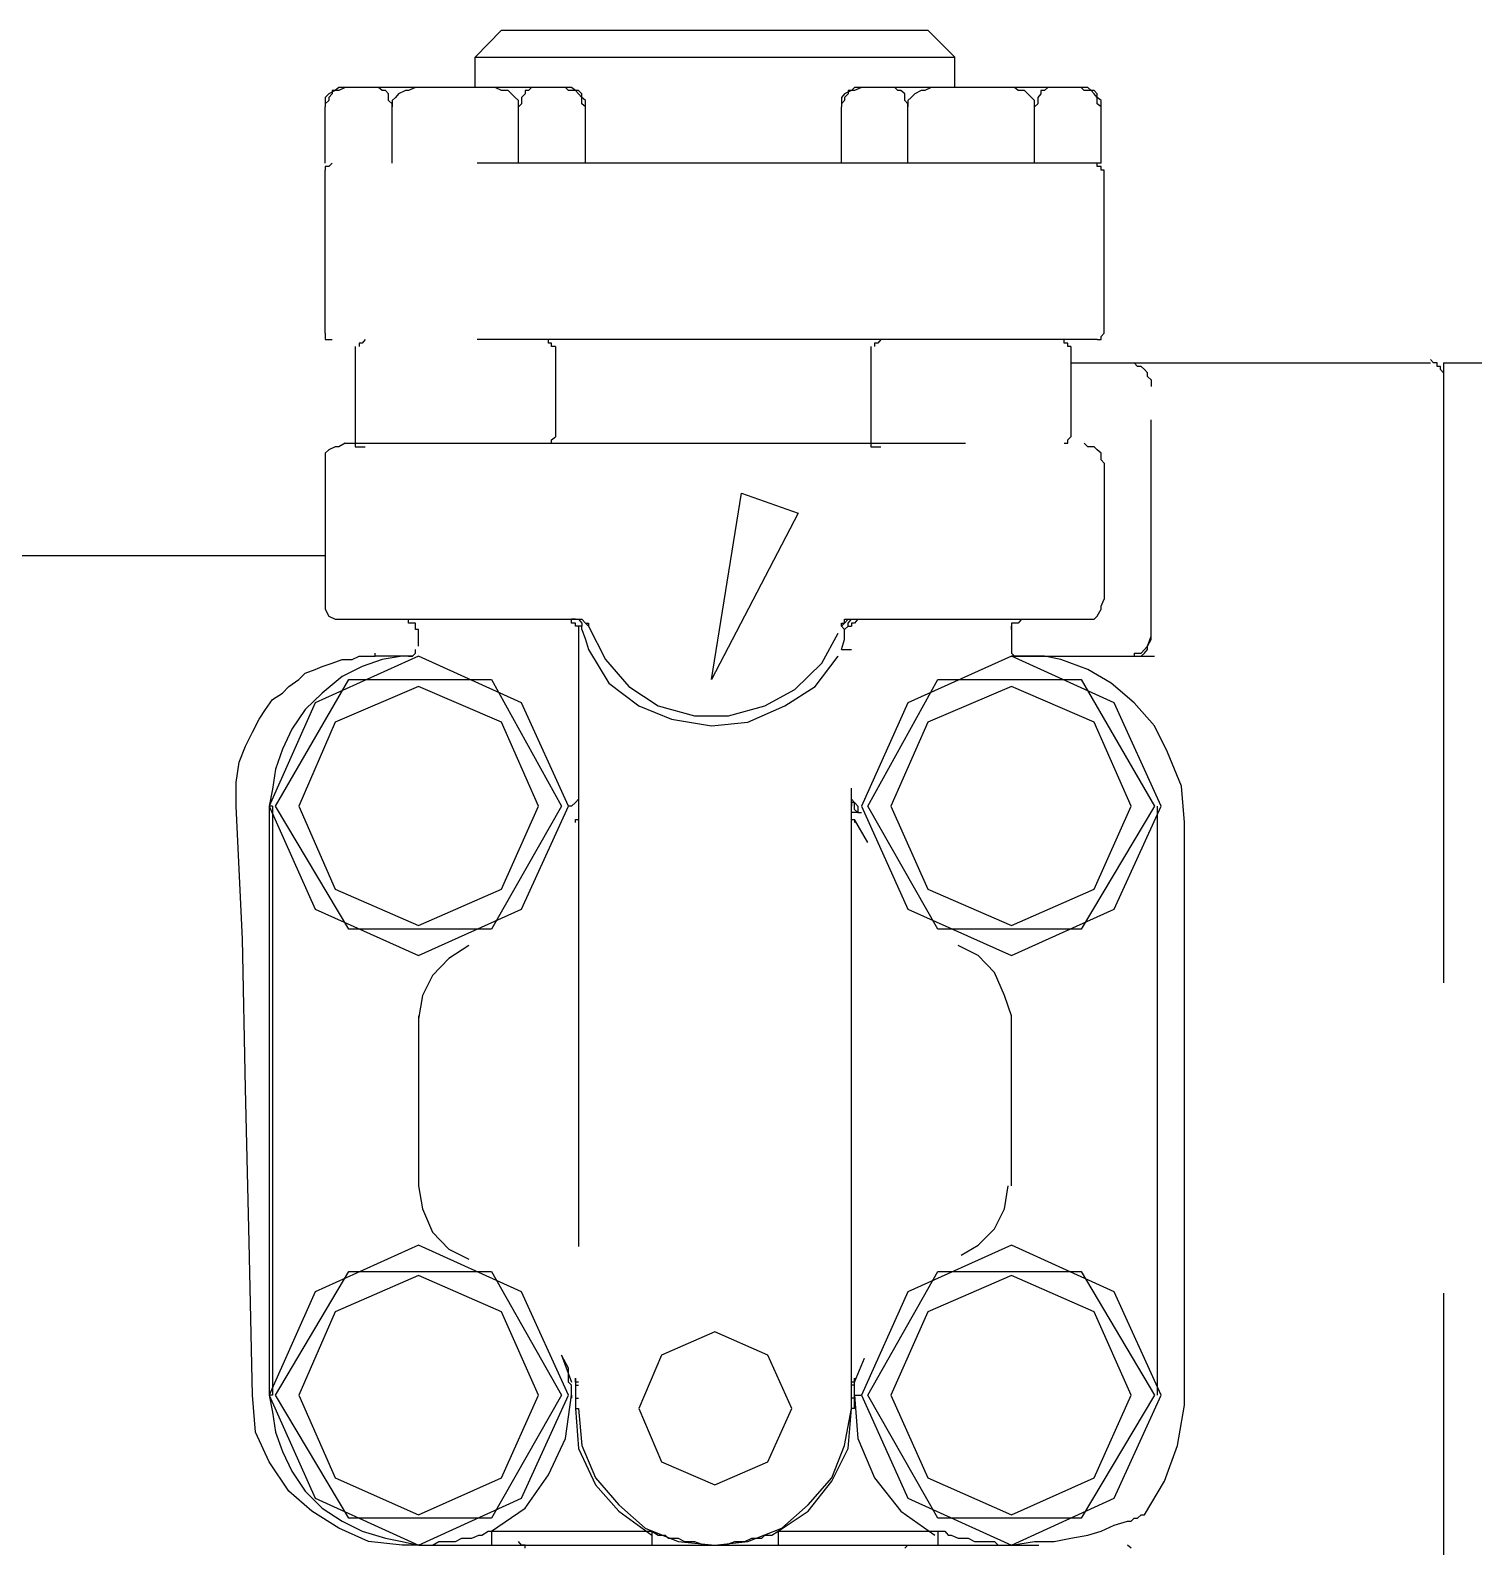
# Model space of a CAD drawing. Header units: inches. Extents: x -229 to 371, y -110 to 269.
# Drawn here: x 85.89 to 91.71, y 215.31 to 221.42 of the extents above; entities that cross this region are included whole.
import ezdxf

# ---------------------------------------------------------------- set-up
doc = ezdxf.new("R2010")
doc.units = ezdxf.units.IN
doc.header["$MEASUREMENT"] = 0
doc.linetypes.add('HIDDEN', pattern=[0.375, 0.25, -0.125])
doc.layers.get('0').update_dxf_attribs({"color": 10})

msp = doc.modelspace()

# ---------------------------------------------------------------- linework, layer by layer
at = {"color": 1, "linetype": 'HIDDEN', "ltscale": 10}
for p, q in [((87.68267, 221.31197), (87.78886, 221.42069)), ((87.78886, 221.42069), (89.5081, 221.42069)), ((89.61682, 221.31197), (89.5081, 221.42069)), ((87.68267, 221.19061), (87.68267, 221.31197)), ((87.68267, 221.31197), (89.61682, 221.31197)), ((89.61682, 221.19061), (89.61682, 221.31197)), ((87.09358, 221.16533), (87.07841, 221.15016)), ((87.07841, 221.15016), (87.07841, 221.12488)), ((87.11886, 221.17797), (87.09358, 221.16533)), ((87.10622, 221.16533), (87.09358, 221.15016)), ((87.09358, 221.15016), (87.09358, 221.15016)), ((87.09358, 221.15016), (87.09358, 221.13752)), ((87.11886, 221.17797), (87.10622, 221.17797)), ((87.10622, 221.17797), (87.10622, 221.16533)), ((87.13403, 221.19061), (87.11886, 221.17797)), ((87.13403, 221.17797), (87.11886, 221.17797)), ((87.15932, 221.19061), (87.13403, 221.17797)), ((87.14668, 221.19061), (87.13403, 221.19061)), ((87.15932, 221.19061), (87.14668, 221.19061)), ((87.17449, 221.19061), (87.15932, 221.19061)), ((88.04675, 221.19061), (87.15932, 221.19061)), ((87.18713, 221.19061), (87.17449, 221.19061)), ((87.21494, 221.19061), (87.18713, 221.19061)), ((87.22758, 221.19061), (87.21494, 221.19061)), ((87.24022, 221.19061), (87.22758, 221.19061)), ((87.25286, 221.19061), (87.24022, 221.19061)), ((87.26803, 221.19061), (87.25286, 221.19061)), ((87.28067, 221.19061), (87.26803, 221.19061)), ((87.29332, 221.19061), (87.28067, 221.19061)), ((87.30849, 221.17797), (87.29332, 221.19061)), ((87.32113, 221.17797), (87.30849, 221.17797)), ((87.33377, 221.16533), (87.32113, 221.17797)), ((87.33377, 221.15016), (87.33377, 221.16533)), ((87.33377, 221.13752), (87.33377, 221.15016)), ((87.36158, 221.15016), (87.34894, 221.13752)), ((87.37422, 221.16533), (87.36158, 221.15016)), ((87.40203, 221.17797), (87.37422, 221.16533)), ((87.41467, 221.17797), (87.40203, 221.17797)), ((87.44249, 221.19061), (87.41467, 221.17797)), ((87.4703, 221.19061), (87.44249, 221.19061)), ((87.51075, 221.19061), (87.4703, 221.19061)), ((87.53603, 221.19061), (87.51075, 221.19061)), ((87.57649, 221.19061), (87.53603, 221.19061)), ((87.61694, 221.19061), (87.57649, 221.19061)), ((87.64475, 221.19061), (87.61694, 221.19061)), ((87.68267, 221.19061), (87.64475, 221.19061)), ((87.71048, 221.19061), (87.68267, 221.19061)), ((87.73577, 221.19061), (87.71048, 221.19061)), ((87.76358, 221.19061), (87.73577, 221.19061)), ((87.78886, 221.17797), (87.76358, 221.19061)), ((87.81667, 221.17797), (87.78886, 221.17797)), ((87.82931, 221.16533), (87.81667, 221.17797)), ((87.84448, 221.15016), (87.82931, 221.16533)), ((87.85713, 221.13752), (87.84448, 221.15016)), ((87.88494, 221.16533), (87.86977, 221.15016)), ((87.86977, 221.15016), (87.86977, 221.13752)), ((87.89758, 221.17797), (87.88494, 221.17797)), ((87.88494, 221.17797), (87.88494, 221.16533)), ((87.91022, 221.19061), (87.89758, 221.17797)), ((87.92539, 221.19061), (87.91022, 221.19061)), ((87.93803, 221.19061), (87.92539, 221.19061)), ((87.95067, 221.19061), (87.93803, 221.19061)), ((87.96584, 221.19061), (87.95067, 221.19061)), ((87.99113, 221.19061), (87.96584, 221.19061)), ((88.0063, 221.19061), (87.99113, 221.19061)), ((88.01894, 221.19061), (88.0063, 221.19061)), ((88.03158, 221.19061), (88.01894, 221.19061)), ((88.04675, 221.19061), (88.03158, 221.19061)), ((88.05939, 221.17797), (88.04675, 221.19061)), ((88.04675, 221.19061), (88.04675, 221.19061)), ((88.05939, 221.19061), (88.04675, 221.19061)), ((88.07203, 221.19061), (88.05939, 221.19061)), ((88.0872, 221.17797), (88.05939, 221.17797)), ((88.0872, 221.17797), (88.07203, 221.19061)), ((88.09984, 221.16533), (88.0872, 221.17797)), ((88.09984, 221.17797), (88.0872, 221.17797)), ((88.11248, 221.16533), (88.09984, 221.17797)), ((88.11248, 221.15016), (88.09984, 221.16533)), ((88.11248, 221.15016), (88.11248, 221.16533)), ((88.12765, 221.13752), (88.11248, 221.15016)), ((88.11248, 221.12488), (88.11248, 221.15016)), ((89.17184, 221.16533), (89.1592, 221.15016)), ((89.1592, 221.15016), (89.1592, 221.12488)), ((89.19965, 221.17797), (89.17184, 221.16533)), ((89.18701, 221.16533), (89.17184, 221.15016)), ((89.17184, 221.15016), (89.17184, 221.13752)), ((89.17184, 221.15016), (89.17184, 221.15016)), ((89.19965, 221.17797), (89.18701, 221.17797)), ((89.18701, 221.17797), (89.18701, 221.16533)), ((89.21229, 221.19061), (89.19965, 221.17797)), ((89.21229, 221.17797), (89.19965, 221.17797)), ((89.2401, 221.19061), (89.21229, 221.17797)), ((89.22493, 221.19061), (89.21229, 221.19061)), ((89.2401, 221.19061), (89.22493, 221.19061)), ((89.25274, 221.19061), (89.2401, 221.19061)), ((90.12501, 221.19061), (89.2401, 221.19061)), ((89.26539, 221.19061), (89.25274, 221.19061)), ((89.2932, 221.19061), (89.26539, 221.19061)), ((89.30584, 221.19061), (89.2932, 221.19061)), ((89.31848, 221.19061), (89.30584, 221.19061)), ((89.33365, 221.19061), (89.31848, 221.19061)), ((89.34629, 221.19061), (89.33365, 221.19061)), ((89.35893, 221.19061), (89.34629, 221.19061)), ((89.3741, 221.19061), (89.35893, 221.19061)), ((89.38674, 221.17797), (89.3741, 221.19061)), ((89.39938, 221.17797), (89.38674, 221.17797)), ((89.41455, 221.16533), (89.39938, 221.17797)), ((89.41455, 221.15016), (89.41455, 221.16533)), ((89.41455, 221.13752), (89.41455, 221.15016)), ((89.43984, 221.15016), (89.4272, 221.13752)), ((89.45501, 221.16533), (89.43984, 221.15016)), ((89.48029, 221.17797), (89.45501, 221.16533)), ((89.49546, 221.17797), (89.48029, 221.17797)), ((89.52074, 221.19061), (89.49546, 221.17797)), ((89.54855, 221.19061), (89.52074, 221.19061)), ((89.58901, 221.19061), (89.54855, 221.19061)), ((89.61682, 221.19061), (89.58901, 221.19061)), ((89.65727, 221.19061), (89.61682, 221.19061)), ((89.6952, 221.19061), (89.65727, 221.19061)), ((89.72301, 221.19061), (89.6952, 221.19061)), ((89.76346, 221.19061), (89.72301, 221.19061)), ((89.79127, 221.19061), (89.76346, 221.19061)), ((89.83172, 221.19061), (89.79127, 221.19061)), ((89.85701, 221.19061), (89.83172, 221.19061)), ((89.87218, 221.17797), (89.85701, 221.19061)), ((89.89746, 221.17797), (89.87218, 221.17797)), ((89.9101, 221.16533), (89.89746, 221.17797)), ((89.92527, 221.15016), (89.9101, 221.16533)), ((89.93791, 221.13752), (89.92527, 221.15016)), ((89.96319, 221.16533), (89.95055, 221.15016)), ((89.95055, 221.15016), (89.95055, 221.13752)), ((89.97836, 221.17797), (89.96319, 221.17797)), ((89.96319, 221.17797), (89.96319, 221.16533)), ((89.99101, 221.19061), (89.97836, 221.17797)), ((90.00365, 221.19061), (89.99101, 221.19061)), ((90.01629, 221.19061), (90.00365, 221.19061)), ((90.03146, 221.19061), (90.01629, 221.19061)), ((90.0441, 221.19061), (90.03146, 221.19061)), ((90.07191, 221.19061), (90.0441, 221.19061)), ((90.08455, 221.19061), (90.07191, 221.19061)), ((90.09719, 221.19061), (90.08455, 221.19061)), ((90.11236, 221.19061), (90.09719, 221.19061)), ((90.12501, 221.19061), (90.11236, 221.19061)), ((90.13765, 221.17797), (90.12501, 221.19061)), ((90.12501, 221.19061), (90.12501, 221.19061)), ((90.15282, 221.19061), (90.12501, 221.19061)), ((90.16546, 221.17797), (90.13765, 221.17797)), ((90.16546, 221.17797), (90.15282, 221.19061)), ((90.15282, 221.19061), (90.15282, 221.19061)), ((90.1781, 221.16533), (90.16546, 221.17797)), ((90.1781, 221.17797), (90.16546, 221.17797)), ((90.19074, 221.16533), (90.1781, 221.17797)), ((90.19074, 221.15016), (90.1781, 221.16533)), ((90.19074, 221.15016), (90.19074, 221.16533)), ((90.20591, 221.13752), (90.19074, 221.15016)), ((90.19074, 221.12488), (90.19074, 221.15016)), ((87.09358, 221.13752), (87.07841, 221.12488)), ((87.07841, 221.12488), (87.07841, 221.11223)), ((87.07841, 221.12488), (87.07841, 221.11223)), ((87.07841, 220.88469), (87.07841, 221.11223)), ((87.07841, 221.11223), (87.07841, 221.11223)), ((87.09358, 221.13752), (87.09358, 221.13752)), ((87.34894, 221.12488), (87.33377, 221.13752)), ((87.34894, 221.13752), (87.34894, 221.12488)), ((87.34894, 221.12488), (87.34894, 221.11223)), ((87.34894, 221.11223), (87.34894, 221.12488)), ((87.34894, 220.88469), (87.34894, 221.11223)), ((87.85713, 221.12488), (87.85713, 221.13752)), ((87.86977, 221.12488), (87.85713, 221.11223)), ((87.85713, 221.11223), (87.85713, 221.12488)), ((87.85713, 220.88469), (87.85713, 221.11223)), ((87.86977, 221.13752), (87.86977, 221.12488)), ((88.12765, 221.11223), (88.11248, 221.12488)), ((88.12765, 221.12488), (88.12765, 221.13752)), ((88.12765, 221.11223), (88.12765, 221.12488)), ((88.12765, 220.88469), (88.12765, 221.11223)), ((89.17184, 221.13752), (89.1592, 221.12488)), ((89.1592, 221.12488), (89.1592, 221.11223)), ((89.1592, 221.12488), (89.1592, 221.11223)), ((89.1592, 220.88469), (89.1592, 221.11223)), ((89.1592, 221.11223), (89.1592, 221.11223)), ((89.4272, 221.12488), (89.41455, 221.13752)), ((89.4272, 221.13752), (89.4272, 221.12488)), ((89.4272, 221.12488), (89.4272, 221.11223)), ((89.4272, 221.11223), (89.4272, 221.12488)), ((89.4272, 220.88469), (89.4272, 221.11223)), ((89.93791, 221.12488), (89.93791, 221.13752)), ((89.95055, 221.12488), (89.93791, 221.11223)), ((89.93791, 221.11223), (89.93791, 221.12488)), ((89.93791, 220.88469), (89.93791, 221.11223)), ((89.95055, 221.13752), (89.95055, 221.12488)), ((90.20591, 221.11223), (90.19074, 221.12488)), ((90.20591, 221.12488), (90.20591, 221.13752)), ((90.20591, 221.11223), (90.20591, 221.12488)), ((90.20591, 220.88469), (90.20591, 221.11223)), ((90.19074, 220.88469), (87.07841, 220.88469)), ((87.09358, 220.87205), (87.07841, 220.87205)), ((87.07841, 220.87205), (87.07841, 220.87205)), ((87.07841, 220.87205), (87.07841, 220.85688)), ((87.07841, 220.19952), (87.07841, 220.85688)), ((87.07841, 220.85688), (87.07841, 220.85688)), ((87.07841, 220.85688), (87.07841, 220.85688)), ((87.10622, 220.88469), (87.09358, 220.87205)), ((87.09358, 220.87205), (87.09358, 220.87205)), ((90.19074, 220.87205), (90.19074, 220.88469)), ((90.19074, 220.88469), (90.19074, 220.88469)), ((90.20591, 220.88469), (90.19074, 220.88469)), ((90.20591, 220.87205), (90.19074, 220.87205)), ((90.20591, 220.85688), (90.20591, 220.87205)), ((90.20591, 220.87205), (90.20591, 220.87205)), ((90.20591, 220.87205), (90.20591, 220.87205)), ((90.21855, 220.85688), (90.20591, 220.85688)), ((90.21855, 220.19952), (90.21855, 220.85688)), ((87.07841, 220.19952), (87.07841, 220.18688)), ((87.07841, 220.18688), (87.07841, 220.18688)), ((87.07841, 220.18688), (87.07841, 220.17424)), ((87.07841, 220.17424), (87.09358, 220.17424)), ((87.09358, 220.17424), (87.09358, 220.17424)), ((87.09358, 220.17424), (87.10622, 220.17424)), ((90.19074, 220.17424), (87.10622, 220.17424)), ((87.10622, 220.17424), (87.10622, 220.17424)), ((87.24022, 220.17424), (87.22758, 220.15907)), ((87.97848, 220.15907), (87.97848, 220.17424)), ((87.97848, 220.17424), (87.97848, 220.17424)), ((89.31848, 220.17424), (89.30584, 220.15907)), ((90.05674, 220.15907), (90.05674, 220.17424)), ((90.05674, 220.17424), (90.05674, 220.17424)), ((90.19074, 220.17424), (90.19074, 220.17424)), ((90.19074, 220.17424), (90.20591, 220.17424)), ((90.20591, 220.18688), (90.21855, 220.19952)), ((90.20591, 220.17424), (90.20591, 220.18688)), ((90.20591, 220.18688), (90.20591, 220.18688)), ((90.20591, 220.17424), (90.20591, 220.17424)), ((90.21855, 220.19952), (90.21855, 220.19952)), ((87.19977, 220.14643), (87.19977, 219.78235)), ((87.22758, 220.15907), (87.21494, 220.15907)), ((87.21494, 220.15907), (87.21494, 220.15907)), ((87.21494, 220.15907), (87.21494, 220.14643)), ((87.21494, 220.14643), (87.21494, 220.14643)), ((87.21494, 220.14643), (87.21494, 220.14643)), ((87.22758, 220.15907), (87.22758, 220.15907)), ((87.99113, 220.15907), (87.97848, 220.15907)), ((87.99113, 220.14643), (87.99113, 220.15907)), ((87.99113, 220.15907), (87.99113, 220.15907)), ((87.99113, 220.15907), (87.99113, 220.15907)), ((88.0063, 220.14643), (87.99113, 220.14643)), ((88.0063, 220.14643), (88.0063, 219.78235)), ((89.27803, 220.14643), (89.27803, 219.78235)), ((89.30584, 220.15907), (89.2932, 220.15907)), ((89.2932, 220.15907), (89.2932, 220.15907)), ((89.2932, 220.15907), (89.2932, 220.14643)), ((89.2932, 220.14643), (89.2932, 220.14643)), ((89.2932, 220.14643), (89.2932, 220.14643)), ((89.30584, 220.15907), (89.30584, 220.15907)), ((90.07191, 220.15907), (90.05674, 220.15907)), ((90.07191, 220.14643), (90.07191, 220.15907)), ((90.07191, 220.15907), (90.07191, 220.15907)), ((90.07191, 220.15907), (90.07191, 220.15907)), ((90.08455, 220.14643), (90.07191, 220.14643)), ((90.08455, 220.14643), (90.08455, 219.78235)), ((90.08455, 220.08069), (91.53326, 220.08069)), ((90.35255, 220.06552), (90.33991, 220.08069)), ((90.33991, 220.08069), (90.33991, 220.08069)), ((90.36772, 220.06552), (90.35255, 220.06552)), ((90.38036, 220.05288), (90.36772, 220.06552)), ((90.393, 220.04024), (90.38036, 220.05288)), ((90.393, 220.02507), (90.393, 220.04024)), ((91.54591, 220.08069), (91.53326, 220.09333)), ((91.53326, 220.09333), (91.53326, 220.09333)), ((91.56108, 220.08069), (91.54591, 220.08069)), ((91.56108, 220.06552), (91.56108, 220.08069)), ((91.57372, 220.06552), (91.56108, 220.06552)), ((91.57372, 220.05288), (91.57372, 220.06552)), ((91.58636, 220.04024), (91.57372, 220.05288)), ((91.58636, 220.08069), (91.58636, 205.13342)), ((91.58636, 220.08069), (92.70134, 220.08069)), ((90.40817, 220.01243), (90.393, 220.02507)), ((90.40817, 220.01243), (90.40817, 219.98462)), ((90.40817, 219.98462), (90.40817, 219.98462)), ((90.40817, 219.98462), (90.40817, 219.98462)), ((90.40817, 218.96571), (90.40817, 219.85062)), ((87.11886, 219.7419), (87.09358, 219.72926)), ((87.13403, 219.7419), (87.11886, 219.7419)), ((87.15932, 219.75707), (87.13403, 219.7419)), ((87.15932, 219.75707), (90.13765, 219.75707)), ((87.19977, 219.78235), (87.19977, 219.76971)), ((87.19977, 219.76971), (87.19977, 219.75707)), ((87.19977, 219.75707), (87.19977, 219.7419)), ((87.19977, 219.7419), (87.21494, 219.7419)), ((87.21494, 219.7419), (87.22758, 219.7419)), ((87.22758, 219.7419), (87.24022, 219.7419)), ((87.24022, 219.7419), (87.24022, 219.7419)), ((87.97848, 219.75707), (87.97848, 219.75707)), ((87.97848, 219.75707), (87.99113, 219.75707)), ((87.99113, 219.76971), (88.0063, 219.78235)), ((87.99113, 219.75707), (87.99113, 219.76971)), ((87.99113, 219.76971), (87.99113, 219.76971)), ((87.99113, 219.75707), (87.99113, 219.75707)), ((88.0063, 219.78235), (88.0063, 219.78235)), ((89.27803, 219.78235), (89.27803, 219.76971)), ((89.27803, 219.76971), (89.27803, 219.75707)), ((89.27803, 219.75707), (89.27803, 219.7419)), ((89.27803, 219.7419), (89.2932, 219.7419)), ((89.2932, 219.7419), (89.30584, 219.7419)), ((89.30584, 219.7419), (89.31848, 219.7419)), ((89.31848, 219.7419), (89.31848, 219.7419)), ((90.05674, 219.75707), (90.05674, 219.75707)), ((90.05674, 219.75707), (90.07191, 219.75707)), ((90.07191, 219.76971), (90.08455, 219.78235)), ((90.07191, 219.75707), (90.07191, 219.76971)), ((90.07191, 219.76971), (90.07191, 219.76971)), ((90.07191, 219.75707), (90.07191, 219.75707)), ((90.08455, 219.78235), (90.08455, 219.78235)), ((90.15282, 219.7419), (90.13765, 219.75707)), ((90.13765, 219.75707), (90.13765, 219.75707)), ((90.1781, 219.7419), (90.15282, 219.7419)), ((90.19074, 219.72926), (90.1781, 219.7419)), ((87.09358, 219.72926), (87.07841, 219.71662)), ((87.07841, 219.71662), (87.07841, 219.68881)), ((87.07841, 219.68881), (87.07841, 219.67616)), ((87.07841, 219.67616), (87.07841, 219.12752)), ((87.07841, 219.67616), (87.07841, 219.67616)), ((90.20591, 219.71662), (90.19074, 219.72926)), ((90.20591, 219.68881), (90.20591, 219.71662)), ((90.21855, 219.67616), (90.20591, 219.68881)), ((90.21855, 219.67616), (90.21855, 219.12752)), ((88.63584, 218.8039), (88.7572, 219.55481)), ((88.7572, 219.55481), (88.98474, 219.4739)), ((88.98474, 219.4739), (88.63584, 218.8039)), ((87.07841, 219.30198), (85.76623, 219.30198)), ((87.07841, 219.12752), (87.07841, 219.09971)), ((90.20591, 219.09971), (90.21855, 219.12752)), ((90.21855, 219.12752), (90.21855, 219.12752)), ((87.07841, 219.09971), (87.07841, 219.08707)), ((87.07841, 219.08707), (87.09358, 219.05926)), ((90.19074, 219.05926), (90.20591, 219.08707)), ((90.20591, 219.08707), (90.20591, 219.09971)), ((87.09358, 219.05926), (87.11886, 219.04662)), ((87.11886, 219.04662), (87.13403, 219.04662)), ((87.13403, 219.04662), (87.15932, 219.04662)), ((87.15932, 219.04662), (88.09984, 219.04662)), ((87.15932, 219.04662), (87.15932, 219.04662)), ((87.41467, 219.03145), (87.41467, 219.04662)), ((87.41467, 219.04662), (87.41467, 219.04662)), ((87.42984, 219.03145), (87.41467, 219.03145)), ((87.44249, 219.03145), (87.42984, 219.03145)), ((87.44249, 219.01881), (87.44249, 219.03145)), ((87.44249, 219.00617), (87.44249, 219.01881)), ((87.45513, 219.00617), (87.44249, 219.00617)), ((87.45513, 218.9379), (87.45513, 219.00617)), ((88.07203, 219.04662), (88.0872, 219.04662)), ((88.0872, 219.04662), (88.07203, 219.04662)), ((88.07203, 219.03145), (88.07203, 219.04662)), ((88.07203, 219.04662), (88.07203, 219.04662)), ((88.0872, 219.03145), (88.07203, 219.03145)), ((88.0872, 219.04662), (88.0872, 219.04662)), ((88.0872, 219.04662), (88.0872, 219.04662)), ((88.0872, 219.04662), (88.09984, 219.04662)), ((88.0872, 219.04662), (88.0872, 219.04662)), ((88.0872, 219.04662), (88.0872, 219.04662)), ((88.0872, 219.04662), (88.09984, 219.04662)), ((88.0872, 219.01881), (88.0872, 219.03145)), ((88.0872, 219.03145), (88.0872, 219.03145)), ((88.0872, 219.03145), (88.0872, 219.03145)), ((88.09984, 219.01881), (88.0872, 219.01881)), ((88.09984, 219.04662), (88.09984, 219.04662)), ((88.09984, 219.04662), (88.11248, 219.04662)), ((88.09984, 219.04662), (88.11248, 219.04662)), ((88.09984, 219.04662), (88.11248, 219.03145)), ((88.09984, 219.01881), (88.09984, 219.01881)), ((88.09984, 219.01881), (88.09984, 215.86602)), ((88.11248, 219.01881), (88.09984, 219.01881)), ((88.11248, 219.01881), (88.09984, 219.01881)), ((88.09984, 219.01881), (88.09984, 219.01881)), ((88.11248, 219.04662), (88.12765, 219.03145)), ((88.11248, 219.04662), (88.11248, 219.04662)), ((88.11248, 219.04662), (88.12765, 219.03145)), ((88.11248, 219.03145), (88.11248, 219.01881)), ((88.11248, 219.01881), (88.11248, 219.01881)), ((88.11248, 219.00617), (88.11248, 219.01881)), ((88.11248, 219.00617), (88.11248, 219.01881)), ((88.11248, 219.00617), (88.12765, 218.96571)), ((88.12765, 219.03145), (88.14029, 219.03145)), ((88.12765, 219.03145), (88.12765, 219.03145)), ((88.12765, 219.03145), (88.14029, 219.01881)), ((88.14029, 219.03145), (88.14029, 219.01881)), ((88.14029, 219.01881), (88.20856, 218.88481)), ((88.14029, 219.01881), (88.20856, 218.88481)), ((89.1592, 219.01881), (89.1592, 219.03145)), ((89.1592, 219.03145), (89.17184, 219.03145)), ((89.1592, 219.01881), (89.17184, 219.03145)), ((89.17184, 219.00617), (89.1592, 219.01881)), ((89.1592, 219.01881), (89.1592, 219.01881)), ((89.17184, 219.03145), (89.18701, 219.04662)), ((89.17184, 219.03145), (89.17184, 219.04662)), ((89.17184, 219.04662), (89.18701, 219.04662)), ((89.17184, 219.03145), (89.17184, 219.03145)), ((89.17184, 219.00617), (89.18701, 219.01881)), ((89.17184, 219.00617), (89.18701, 219.01881)), ((89.17184, 218.96571), (89.17184, 219.00617)), ((89.18701, 219.04662), (89.19965, 219.04662)), ((89.18701, 219.04662), (89.19965, 219.04662)), ((89.18701, 219.03145), (89.19965, 219.04662)), ((89.18701, 219.01881), (89.18701, 219.03145)), ((89.18701, 219.01881), (89.19965, 219.01881)), ((89.19965, 219.04662), (89.21229, 219.04662)), ((89.19965, 219.04662), (89.19965, 219.04662)), ((89.19965, 219.04662), (89.21229, 219.04662)), ((89.19965, 219.04662), (90.13765, 219.04662)), ((89.21229, 219.03145), (89.19965, 219.03145)), ((89.19965, 219.03145), (89.19965, 219.03145)), ((89.19965, 219.03145), (89.19965, 219.01881)), ((89.19965, 215.86602), (89.19965, 219.01881)), ((89.19965, 219.01881), (89.19965, 219.01881)), ((89.19965, 219.01881), (89.19965, 219.01881)), ((89.19965, 219.01881), (89.19965, 219.01881)), ((89.21229, 219.04662), (89.21229, 219.04662)), ((89.21229, 219.04662), (89.22493, 219.04662)), ((89.21229, 219.04662), (89.21229, 219.04662)), ((89.21229, 219.04662), (89.21229, 219.04662)), ((89.21229, 219.04662), (89.22493, 219.04662)), ((89.21229, 219.04662), (89.21229, 219.04662)), ((89.22493, 219.04662), (89.21229, 219.03145)), ((89.21229, 219.03145), (89.21229, 219.03145)), ((89.85701, 219.03145), (89.84436, 219.03145)), ((89.84436, 219.03145), (89.84436, 219.01881)), ((89.84436, 219.00617), (89.84436, 219.01881)), ((89.84436, 219.01881), (89.84436, 219.00617)), ((89.84436, 219.00617), (89.84436, 218.9379)), ((89.84436, 219.00617), (89.84436, 219.00617)), ((89.84436, 219.00617), (89.84436, 219.00617)), ((89.87218, 219.03145), (89.85701, 219.03145)), ((89.88482, 219.04662), (89.87218, 219.03145)), ((90.13765, 219.04662), (90.15282, 219.04662)), ((90.15282, 219.04662), (90.1781, 219.04662)), ((90.1781, 219.04662), (90.19074, 219.05926)), ((88.12765, 218.96571), (88.14029, 218.92526)), ((89.08082, 218.86964), (89.14656, 218.991)), ((89.08082, 218.86964), (89.14656, 218.991)), ((89.14656, 218.991), (89.14656, 218.991)), ((89.14656, 218.991), (89.14656, 218.991)), ((89.1592, 218.92526), (89.17184, 218.96571)), ((89.84436, 218.9379), (89.84436, 218.92526)), ((90.36772, 218.91009), (90.393, 218.9379)), ((90.393, 218.9379), (90.40817, 218.97835)), ((90.393, 218.9379), (90.40817, 218.96571)), ((90.393, 218.92526), (90.393, 218.9379)), ((90.40817, 218.96571), (90.40817, 218.96571)), ((87.45513, 218.89745), (87.03796, 218.71036)), ((87.10622, 218.86964), (87.14668, 218.88481)), ((87.14668, 218.88481), (87.18713, 218.88481)), ((87.18713, 218.88481), (87.21494, 218.89745)), ((87.21494, 218.89745), (87.25286, 218.89745)), ((87.30849, 218.88481), (87.22758, 218.857)), ((87.25286, 218.89745), (87.28067, 218.89745)), ((87.28067, 218.89745), (87.28067, 218.91009)), ((87.42984, 218.89745), (87.28067, 218.89745)), ((87.38939, 218.89745), (87.30849, 218.88481)), ((87.42984, 218.89745), (87.38939, 218.89745)), ((87.41467, 218.89745), (87.41467, 218.89745)), ((87.41467, 218.89745), (87.42984, 218.89745)), ((87.42984, 218.89745), (87.44249, 218.91009)), ((87.44249, 218.91009), (87.44249, 218.92526)), ((87.44249, 218.92526), (87.44249, 218.92526)), ((87.44249, 218.91009), (87.44249, 218.91009)), ((87.86977, 218.71036), (87.45513, 218.89745)), ((88.14029, 218.92526), (88.2212, 218.78873)), ((88.20856, 218.88481), (88.30211, 218.77609)), ((88.20856, 218.88481), (88.30211, 218.77609)), ((89.05301, 218.77609), (89.14656, 218.89745)), ((89.14656, 218.89745), (89.14656, 218.89745)), ((89.1592, 218.92526), (89.19965, 218.92526)), ((89.84436, 218.89745), (89.4272, 218.71036)), ((89.84436, 218.92526), (89.84436, 218.91009)), ((89.84436, 218.91009), (89.85701, 218.89745)), ((89.84436, 218.89745), (90.42082, 218.89745)), ((90.259, 218.71036), (89.84436, 218.89745)), ((89.9101, 218.89745), (89.84436, 218.89745)), ((89.85701, 218.89745), (89.85701, 218.89745)), ((89.85701, 218.89745), (89.87218, 218.89745)), ((89.87218, 218.89745), (89.87218, 218.89745)), ((89.97836, 218.89745), (89.9101, 218.89745)), ((90.0441, 218.88481), (89.97836, 218.89745)), ((90.15282, 218.84435), (90.0441, 218.88481)), ((90.33991, 218.91009), (90.33991, 218.89745)), ((90.33991, 218.91009), (90.36772, 218.91009)), ((90.33991, 218.89745), (90.35255, 218.89745)), ((90.35255, 218.89745), (90.36772, 218.89745)), ((90.36772, 218.89745), (90.38036, 218.91009)), ((90.38036, 218.91009), (90.393, 218.92526)), ((86.97222, 218.8039), (86.99751, 218.82919)), ((86.99751, 218.82919), (87.03796, 218.84435)), ((87.03796, 218.84435), (87.06577, 218.857)), ((87.06577, 218.857), (87.10622, 218.86964)), ((87.14668, 218.81654), (87.06577, 218.74828)), ((87.22758, 218.857), (87.14668, 218.81654)), ((88.9721, 218.76345), (89.08082, 218.86964)), ((88.9721, 218.76345), (89.08082, 218.86964)), ((90.15282, 218.84435), (90.15282, 218.84435)), ((90.24636, 218.78873), (90.15282, 218.84435)), ((86.87868, 218.29319), (87.17449, 218.8039)), ((86.90649, 218.74828), (86.93177, 218.77609)), ((86.93177, 218.77609), (86.97222, 218.8039)), ((87.45513, 218.77609), (87.11886, 218.63198)), ((87.17449, 218.8039), (87.74841, 218.8039)), ((87.78886, 218.63198), (87.45513, 218.77609)), ((87.74841, 218.8039), (88.03158, 218.29319)), ((88.2212, 218.78873), (88.34256, 218.69771)), ((88.30211, 218.77609), (88.42094, 218.69771)), ((88.30211, 218.77609), (88.42094, 218.69771)), ((88.85075, 218.69771), (88.9721, 218.76345)), ((88.85075, 218.69771), (88.9721, 218.76345)), ((88.93165, 218.69771), (89.05301, 218.77609)), ((89.26539, 218.29319), (89.54855, 218.8039)), ((89.84436, 218.77609), (89.5081, 218.63198)), ((89.54855, 218.8039), (90.12501, 218.8039)), ((90.1781, 218.63198), (89.84436, 218.77609)), ((90.12501, 218.8039), (90.42082, 218.29319)), ((90.33991, 218.71036), (90.24636, 218.78873)), ((86.83822, 218.68254), (86.86603, 218.723)), ((87.03796, 218.71036), (86.85339, 218.29319)), ((86.86603, 218.723), (86.90649, 218.74828)), ((87.06577, 218.74828), (86.99751, 218.68254)), ((88.05939, 218.29319), (87.86977, 218.71036)), ((88.34256, 218.69771), (88.47403, 218.64462)), ((88.42094, 218.69771), (88.56758, 218.65726)), ((88.42094, 218.69771), (88.56758, 218.65726)), ((88.7041, 218.65726), (88.85075, 218.69771)), ((88.7041, 218.65726), (88.85075, 218.69771)), ((88.78248, 218.63198), (88.93165, 218.69771)), ((89.4272, 218.71036), (89.2401, 218.29319)), ((90.44863, 218.29319), (90.259, 218.71036)), ((90.42082, 218.61681), (90.33991, 218.71036)), ((86.78513, 218.59153), (86.81294, 218.64462)), ((86.81294, 218.64462), (86.83822, 218.68254)), ((86.99751, 218.68254), (86.94441, 218.60417)), ((87.11886, 218.63198), (86.97222, 218.29319)), ((87.93803, 218.29319), (87.78886, 218.63198)), ((88.47403, 218.64462), (88.63584, 218.61681)), ((88.56758, 218.65726), (88.7041, 218.65726)), ((88.56758, 218.65726), (88.7041, 218.65726)), ((88.63584, 218.61681), (88.78248, 218.63198)), ((89.5081, 218.63198), (89.35893, 218.29319)), ((90.32727, 218.29319), (90.1781, 218.63198)), ((86.75732, 218.5359), (86.78513, 218.59153)), ((86.94441, 218.60417), (86.90649, 218.52326)), ((90.47391, 218.51062), (90.42082, 218.61681)), ((86.73204, 218.47017), (86.75732, 218.5359)), ((86.90649, 218.52326), (86.87868, 218.44236)), ((90.52953, 218.37409), (90.47391, 218.51062)), ((86.71939, 218.38926), (86.73204, 218.47017)), ((86.71939, 218.29319), (86.71939, 218.38926)), ((86.87868, 218.44236), (86.86603, 218.36145)), ((86.86603, 218.36145), (86.85339, 218.29319)), ((90.54217, 218.22745), (90.52953, 218.37409)), ((86.74468, 217.75719), (86.71939, 218.29319)), ((86.85339, 218.29319), (86.85339, 215.91912)), ((86.86603, 218.29319), (86.85339, 218.29319)), ((86.85339, 218.29319), (87.03796, 217.87855)), ((86.86603, 218.29319), (86.86603, 215.91912)), ((87.17449, 217.79764), (86.87868, 218.29319)), ((86.97222, 218.29319), (87.11886, 217.95945)), ((88.03158, 218.29319), (87.74841, 217.79764)), ((87.78886, 217.95945), (87.93803, 218.29319)), ((87.86977, 217.87855), (88.05939, 218.29319)), ((88.05939, 218.29319), (88.05939, 218.29319)), ((88.07203, 218.29319), (88.05939, 218.29319)), ((88.07203, 218.29319), (88.0872, 218.30836)), ((88.07203, 218.29319), (88.07203, 218.29319)), ((88.0872, 218.30836), (88.09984, 218.321)), ((88.09984, 218.321), (88.09984, 218.321)), ((88.09984, 218.321), (88.09984, 218.321)), ((89.19965, 218.321), (89.19965, 218.321)), ((89.19965, 218.321), (89.19965, 218.321)), ((89.19965, 218.321), (89.21229, 218.30836)), ((89.19965, 218.30836), (89.19965, 218.321)), ((89.19965, 218.321), (89.19965, 218.321)), ((89.21229, 218.30836), (89.19965, 218.30836)), ((89.19965, 218.30836), (89.19965, 218.30836)), ((89.19965, 218.30836), (89.19965, 218.30836)), ((89.19965, 218.30836), (89.19965, 218.30836)), ((89.19965, 218.30836), (89.19965, 218.29319)), ((89.21229, 218.2679), (89.19965, 218.2679)), ((89.21229, 218.30836), (89.22493, 218.29319)), ((89.21229, 218.29319), (89.21229, 218.30836)), ((89.21229, 218.28055), (89.21229, 218.29319)), ((89.22493, 218.2679), (89.21229, 218.28055)), ((89.21229, 218.28055), (89.21229, 218.28055)), ((89.22493, 218.2679), (89.21229, 218.2679)), ((89.22493, 218.29319), (89.22493, 218.29319)), ((89.22493, 218.29319), (89.22493, 218.29319)), ((89.22493, 218.29319), (89.22493, 218.28055)), ((89.22493, 218.28055), (89.22493, 218.28055)), ((89.22493, 218.28055), (89.22493, 218.2679)), ((89.22493, 218.2679), (89.22493, 218.2679)), ((89.22493, 218.2679), (89.2401, 218.2679)), ((89.22493, 218.2679), (89.22493, 218.2679)), ((89.22493, 218.2679), (89.22493, 218.2679)), ((89.22493, 218.2679), (89.22493, 218.2679)), ((89.2401, 218.29319), (89.4272, 217.87855)), ((89.2401, 218.2679), (89.2401, 218.2679)), ((89.2401, 218.2679), (89.2401, 218.2679)), ((89.54855, 217.79764), (89.26539, 218.29319)), ((89.35893, 218.29319), (89.5081, 217.95945)), ((90.42082, 218.29319), (90.12501, 217.79764)), ((90.1781, 217.95945), (90.32727, 218.29319)), ((90.259, 217.87855), (90.44863, 218.29319)), ((90.43346, 215.91912), (90.43346, 218.29319)), ((88.0872, 218.22745), (88.0872, 218.24009)), ((88.0872, 218.24009), (88.0872, 218.24009)), ((88.0872, 218.24009), (88.09984, 218.24009)), ((89.19965, 218.24009), (89.21229, 218.24009)), ((89.21229, 218.24009), (89.21229, 218.22745)), ((89.26539, 218.14655), (89.21229, 218.24009)), ((89.21229, 218.24009), (89.21229, 218.24009)), ((89.21229, 218.24009), (89.21229, 218.24009)), ((89.21229, 218.24009), (89.21229, 218.24009)), ((90.54217, 215.87867), (90.54217, 218.22745)), ((87.11886, 217.95945), (87.45513, 217.81281)), ((87.45513, 217.81281), (87.78886, 217.95945)), ((89.5081, 217.95945), (89.84436, 217.81281)), ((89.84436, 217.81281), (90.1781, 217.95945)), ((87.03796, 217.87855), (87.45513, 217.69145)), ((87.45513, 217.69145), (87.86977, 217.87855)), ((89.4272, 217.87855), (89.84436, 217.69145)), ((89.84436, 217.69145), (90.259, 217.87855)), ((87.74841, 217.79764), (87.17449, 217.79764)), ((90.12501, 217.79764), (89.54855, 217.79764)), ((86.75732, 217.15545), (86.74468, 217.75719)), ((87.65739, 217.73191), (87.57649, 217.67881)), ((89.71037, 217.69145), (89.62946, 217.73191)), ((89.62946, 217.73191), (89.62946, 217.73191)), ((87.57649, 217.67881), (87.51075, 217.61055)), ((89.7761, 217.62319), (89.71037, 217.69145)), ((87.51075, 217.61055), (87.4703, 217.52964)), ((89.81655, 217.52964), (89.7761, 217.62319)), ((87.4703, 217.52964), (87.45513, 217.4361)), ((89.84436, 217.44874), (89.81655, 217.52964)), ((87.45513, 217.44874), (87.45513, 216.76357)), ((87.45513, 217.4361), (87.45513, 217.4361)), ((89.84436, 216.76357), (89.84436, 217.44874)), ((86.77249, 216.53602), (86.75732, 217.15545)), ((87.45513, 216.76357), (87.4703, 216.67002)), ((89.81655, 216.67002), (89.83172, 216.76357)), ((89.83172, 216.76357), (89.83172, 216.76357)), ((87.4703, 216.67002), (87.51075, 216.57648)), ((89.7761, 216.58912), (89.81655, 216.67002)), ((87.51075, 216.57648), (87.57649, 216.50821)), ((89.71037, 216.52338), (89.7761, 216.58912)), ((86.78513, 215.91912), (86.77249, 216.53602)), ((87.45513, 216.52338), (87.03796, 216.33629)), ((87.86977, 216.33629), (87.45513, 216.52338)), ((87.57649, 216.50821), (87.65739, 216.46776)), ((89.84436, 216.52338), (89.4272, 216.33629)), ((89.6421, 216.48293), (89.71037, 216.52338)), ((90.259, 216.33629), (89.84436, 216.52338)), ((87.65739, 216.46776), (87.65739, 216.46776)), ((86.87868, 215.91912), (87.17449, 216.41719)), ((87.45513, 216.40202), (87.11886, 216.25538)), ((87.17449, 216.41719), (87.74841, 216.41719)), ((87.78886, 216.25538), (87.45513, 216.40202)), ((87.74841, 216.41719), (88.03158, 215.91912)), ((89.26539, 215.91912), (89.54855, 216.41719)), ((89.84436, 216.40202), (89.5081, 216.25538)), ((89.54855, 216.41719), (90.12501, 216.41719)), ((90.1781, 216.25538), (89.84436, 216.40202)), ((90.12501, 216.41719), (90.42082, 215.91912)), ((87.03796, 216.33629), (86.85339, 215.91912)), ((88.05939, 215.91912), (87.86977, 216.33629)), ((89.4272, 216.33629), (89.2401, 215.91912)), ((90.44863, 215.91912), (90.259, 216.33629)), ((87.11886, 216.25538), (86.97222, 215.91912)), ((87.93803, 215.91912), (87.78886, 216.25538)), ((89.5081, 216.25538), (89.35893, 215.91912)), ((90.32727, 215.91912), (90.1781, 216.25538)), ((88.64848, 216.17448), (88.43358, 216.08093)), ((88.86339, 216.08093), (88.64848, 216.17448)), ((88.05939, 216.02784), (88.03158, 216.08093)), ((88.03158, 216.08093), (88.07203, 215.97221)), ((88.43358, 216.08093), (88.34256, 215.86602)), ((88.95946, 215.86602), (88.86339, 216.08093)), ((89.21229, 215.97221), (89.25274, 216.06829)), ((89.25274, 216.06829), (89.25274, 216.06829)), ((88.05939, 216.01267), (88.05939, 216.02784)), ((88.05939, 215.98738), (88.05939, 216.01267)), ((88.05939, 215.97221), (88.05939, 215.98738)), ((88.07203, 215.95957), (88.05939, 215.97221)), ((88.07203, 215.97221), (88.07203, 215.97221)), ((88.07203, 215.94693), (88.07203, 215.95957)), ((88.07203, 215.93176), (88.07203, 215.94693)), ((88.07203, 215.94693), (88.07203, 215.94693)), ((88.0872, 215.97221), (88.0872, 215.98738)), ((88.0872, 215.98738), (88.0872, 215.97221)), ((88.0872, 215.97221), (88.0872, 215.97221)), ((88.09984, 215.97221), (88.0872, 215.97221)), ((88.0872, 215.97221), (88.0872, 215.97221)), ((88.0872, 215.97221), (88.0872, 215.97221)), ((88.0872, 215.97221), (88.0872, 215.97221)), ((88.0872, 215.97221), (88.0872, 215.97221)), ((88.0872, 215.97221), (88.0872, 215.97221)), ((88.0872, 215.97221), (88.0872, 215.95957)), ((88.0872, 215.95957), (88.0872, 215.95957)), ((88.0872, 215.95957), (88.09984, 215.95957)), ((88.0872, 215.95957), (88.0872, 215.95957)), ((88.0872, 215.95957), (88.0872, 215.93176)), ((88.09984, 215.97221), (88.09984, 215.97221)), ((88.09984, 215.95957), (88.09984, 215.95957)), ((89.21229, 215.97221), (89.19965, 215.97221)), ((89.19965, 215.97221), (89.19965, 215.97221)), ((89.19965, 215.97221), (89.19965, 215.97221)), ((89.21229, 215.95957), (89.19965, 215.95957)), ((89.19965, 215.95957), (89.19965, 215.95957)), ((89.21229, 215.97221), (89.21229, 215.98738)), ((89.21229, 215.98738), (89.21229, 215.97221)), ((89.21229, 215.97221), (89.21229, 215.97221)), ((89.21229, 215.95957), (89.21229, 215.97221)), ((89.21229, 215.97221), (89.21229, 215.97221)), ((89.21229, 215.97221), (89.21229, 215.97221)), ((89.21229, 215.95957), (89.21229, 215.95957)), ((89.21229, 215.91912), (89.21229, 215.95957)), ((89.21229, 215.95957), (89.21229, 215.95957)), ((89.21229, 215.95957), (89.21229, 215.95957)), ((86.79777, 215.76995), (86.78513, 215.91912)), ((86.86603, 215.91912), (86.85339, 215.91912)), ((86.85339, 215.91912), (87.03796, 215.50448)), ((86.85339, 215.91912), (86.86603, 215.85086)), ((87.17449, 215.42357), (86.87868, 215.91912)), ((86.97222, 215.91912), (87.11886, 215.58538)), ((88.03158, 215.91912), (87.74841, 215.42357)), ((87.78886, 215.58538), (87.93803, 215.91912)), ((87.86977, 215.50448), (88.05939, 215.91912)), ((88.04675, 215.74467), (88.07203, 215.91912)), ((88.07203, 215.91912), (88.07203, 215.93176)), ((88.07203, 215.91912), (88.07203, 215.90648)), ((88.07203, 215.91912), (88.07203, 215.91912)), ((88.07203, 215.91912), (88.07203, 215.91912)), ((88.0872, 215.93176), (88.0872, 215.90648)), ((88.0872, 215.90648), (88.0872, 215.86602)), ((88.0872, 215.90648), (88.09984, 215.90648)), ((89.21229, 215.90648), (89.19965, 215.90648)), ((89.21229, 215.91912), (89.2401, 215.91912)), ((89.21229, 215.91912), (89.22493, 215.74467)), ((89.21229, 215.90648), (89.21229, 215.91912)), ((89.21229, 215.86602), (89.21229, 215.90648)), ((89.21229, 215.90648), (89.21229, 215.90648)), ((89.2401, 215.91912), (89.4272, 215.50448)), ((89.54855, 215.42357), (89.26539, 215.91912)), ((89.35893, 215.91912), (89.5081, 215.58538)), ((90.42082, 215.91912), (90.12501, 215.42357)), ((90.1781, 215.58538), (90.32727, 215.91912)), ((90.259, 215.50448), (90.44863, 215.91912)), ((86.86603, 215.85086), (86.87868, 215.76995)), ((88.0872, 215.86602), (88.09984, 215.86602)), ((88.0872, 215.86602), (88.09984, 215.70421)), ((88.09984, 215.86602), (88.11248, 215.71686)), ((88.34256, 215.86602), (88.43358, 215.65112)), ((88.86339, 215.65112), (88.95946, 215.86602)), ((89.17184, 215.71686), (89.19965, 215.86602)), ((89.18701, 215.70421), (89.19965, 215.86602)), ((89.21229, 215.86602), (89.19965, 215.86602)), ((89.19965, 215.86602), (89.19965, 215.86602)), ((89.19965, 215.86602), (89.19965, 215.86602)), ((90.51436, 215.71686), (90.54217, 215.87867)), ((86.85339, 215.65112), (86.79777, 215.76995)), ((86.87868, 215.76995), (86.90649, 215.69157)), ((87.97848, 215.59803), (88.04675, 215.74467)), ((88.09984, 215.70421), (88.16811, 215.55757)), ((88.11248, 215.71686), (88.16811, 215.58538)), ((89.12127, 215.58538), (89.17184, 215.71686)), ((89.12127, 215.57274), (89.18701, 215.70421)), ((89.22493, 215.74467), (89.2932, 215.58538)), ((90.46127, 215.57274), (90.51436, 215.71686)), ((86.93177, 215.53229), (86.85339, 215.65112)), ((86.90649, 215.69157), (86.94441, 215.6132)), ((88.43358, 215.65112), (88.64848, 215.55757)), ((88.64848, 215.55757), (88.86339, 215.65112)), ((86.94441, 215.6132), (86.99751, 215.53229)), ((87.11886, 215.58538), (87.45513, 215.43622)), ((87.45513, 215.43622), (87.78886, 215.58538)), ((87.88494, 215.46403), (87.97848, 215.59803)), ((88.16811, 215.58538), (88.26165, 215.47667)), ((89.0252, 215.47667), (89.12127, 215.58538)), ((89.2932, 215.58538), (89.39938, 215.45138)), ((89.5081, 215.58538), (89.84436, 215.43622)), ((89.84436, 215.43622), (90.1781, 215.58538)), ((87.02532, 215.45138), (86.93177, 215.53229)), ((86.99751, 215.53229), (87.06577, 215.46403)), ((88.16811, 215.55757), (88.26165, 215.45138)), ((89.0252, 215.45138), (89.12127, 215.57274)), ((90.38036, 215.43622), (90.46127, 215.57274)), ((87.03796, 215.50448), (87.45513, 215.31486)), ((87.06577, 215.46403), (87.14668, 215.41093)), ((87.45513, 215.31486), (87.86977, 215.50448)), ((87.74841, 215.37048), (87.88494, 215.46403)), ((88.26165, 215.47667), (88.36784, 215.38312)), ((88.91901, 215.38312), (89.0252, 215.47667)), ((89.4272, 215.50448), (89.84436, 215.31486)), ((89.84436, 215.31486), (90.259, 215.50448)), ((87.13403, 215.38312), (87.02532, 215.45138)), ((87.14668, 215.41093), (87.22758, 215.37048)), ((87.74841, 215.42357), (87.17449, 215.42357)), ((88.26165, 215.45138), (88.39565, 215.35531)), ((88.90384, 215.37048), (89.0252, 215.45138)), ((89.39938, 215.45138), (89.53591, 215.35531)), ((90.12501, 215.42357), (89.54855, 215.42357)), ((90.20591, 215.37048), (90.259, 215.39576)), ((90.259, 215.39576), (90.3121, 215.41093)), ((90.3121, 215.41093), (90.32727, 215.41093)), ((90.32727, 215.41093), (90.33991, 215.42357)), ((90.33991, 215.42357), (90.35255, 215.42357)), ((90.35255, 215.42357), (90.36772, 215.43622)), ((90.36772, 215.43622), (90.38036, 215.43622)), ((90.38036, 215.43622), (90.38036, 215.43622)), ((87.25286, 215.33003), (87.13403, 215.38312)), ((87.22758, 215.37048), (87.32113, 215.34267)), ((87.32113, 215.34267), (87.38939, 215.33003)), ((87.6043, 215.33003), (87.62958, 215.34267)), ((87.62958, 215.34267), (87.65739, 215.34267)), ((87.65739, 215.34267), (87.67003, 215.34267)), ((87.67003, 215.34267), (87.69784, 215.35531)), ((87.69784, 215.35531), (87.71048, 215.35531)), ((87.71048, 215.35531), (87.73577, 215.37048)), ((87.73577, 215.37048), (87.74841, 215.37048)), ((87.74841, 215.37048), (87.74841, 215.31486)), ((87.74841, 215.37048), (88.39565, 215.37048)), ((88.36784, 215.38312), (88.50184, 215.33003)), ((88.39565, 215.37048), (88.39565, 215.31486)), ((88.39565, 215.37048), (88.42094, 215.35531)), ((88.39565, 215.35531), (88.39565, 215.35531)), ((88.42094, 215.35531), (88.44875, 215.35531)), ((88.44875, 215.35531), (88.46139, 215.34267)), ((88.46139, 215.34267), (88.50184, 215.34267)), ((88.50184, 215.34267), (88.52712, 215.33003)), ((88.76984, 215.33003), (88.79765, 215.34267)), ((88.78248, 215.33003), (88.91901, 215.38312)), ((88.79765, 215.34267), (88.8381, 215.34267)), ((88.8381, 215.34267), (88.85075, 215.35531)), ((88.85075, 215.35531), (88.87856, 215.35531)), ((88.87856, 215.35531), (88.90384, 215.37048)), ((88.90384, 215.37048), (88.90384, 215.31486)), ((88.90384, 215.37048), (89.54855, 215.37048)), ((89.53591, 215.35531), (89.53591, 215.35531)), ((89.54855, 215.37048), (89.54855, 215.31486)), ((89.54855, 215.37048), (89.57637, 215.37048)), ((89.57637, 215.37048), (89.58901, 215.35531)), ((89.58901, 215.35531), (89.60165, 215.35531)), ((89.60165, 215.35531), (89.62946, 215.34267)), ((89.62946, 215.34267), (89.65727, 215.34267)), ((89.65727, 215.34267), (89.66991, 215.34267)), ((89.66991, 215.34267), (89.6952, 215.33003)), ((90.01629, 215.33003), (90.08455, 215.34267)), ((90.08455, 215.34267), (90.15282, 215.35531)), ((90.15282, 215.35531), (90.20591, 215.37048)), ((87.38939, 215.31486), (87.25286, 215.33003)), ((87.38939, 215.33003), (87.45513, 215.31486)), ((87.45513, 215.31486), (87.38939, 215.31486)), ((87.45513, 215.31486), (90.3121, 215.31486)), ((87.45513, 215.31486), (87.48294, 215.31486)), ((87.48294, 215.31486), (87.49558, 215.31486)), ((87.49558, 215.31486), (87.51075, 215.31486)), ((87.51075, 215.31486), (87.53603, 215.33003)), ((87.53603, 215.33003), (87.56384, 215.33003)), ((87.56384, 215.33003), (87.57649, 215.33003)), ((87.57649, 215.33003), (87.6043, 215.33003)), ((87.86977, 215.31486), (87.85713, 215.33003)), ((87.85713, 215.33003), (87.85713, 215.33003)), ((87.88494, 215.31486), (87.86977, 215.31486)), ((87.88494, 215.30222), (87.88494, 215.31486)), ((88.50184, 215.33003), (88.64848, 215.31486)), ((88.52712, 215.33003), (88.56758, 215.33003)), ((88.56758, 215.33003), (88.60803, 215.31486)), ((88.60803, 215.31486), (88.64848, 215.31486)), ((88.64848, 215.31486), (88.78248, 215.33003)), ((88.64848, 215.31486), (88.68893, 215.31486)), ((88.68893, 215.31486), (88.72939, 215.33003)), ((88.72939, 215.33003), (88.76984, 215.33003)), ((89.4272, 215.31486), (89.41455, 215.30222)), ((89.6952, 215.33003), (89.72301, 215.33003)), ((89.72301, 215.33003), (89.75082, 215.33003)), ((89.75082, 215.33003), (89.7761, 215.33003)), ((89.7761, 215.33003), (89.79127, 215.31486)), ((89.79127, 215.31486), (89.81655, 215.31486)), ((89.81655, 215.31486), (89.84436, 215.31486)), ((89.84436, 215.31486), (89.93791, 215.33003)), ((89.93791, 215.33003), (90.01629, 215.33003)), ((90.32727, 215.30222), (90.3121, 215.31486)), ((90.3121, 215.31486), (90.3121, 215.31486))]:
    msp.add_line(p, q, dxfattribs=at)

doc.saveas('drawing.dxf')
